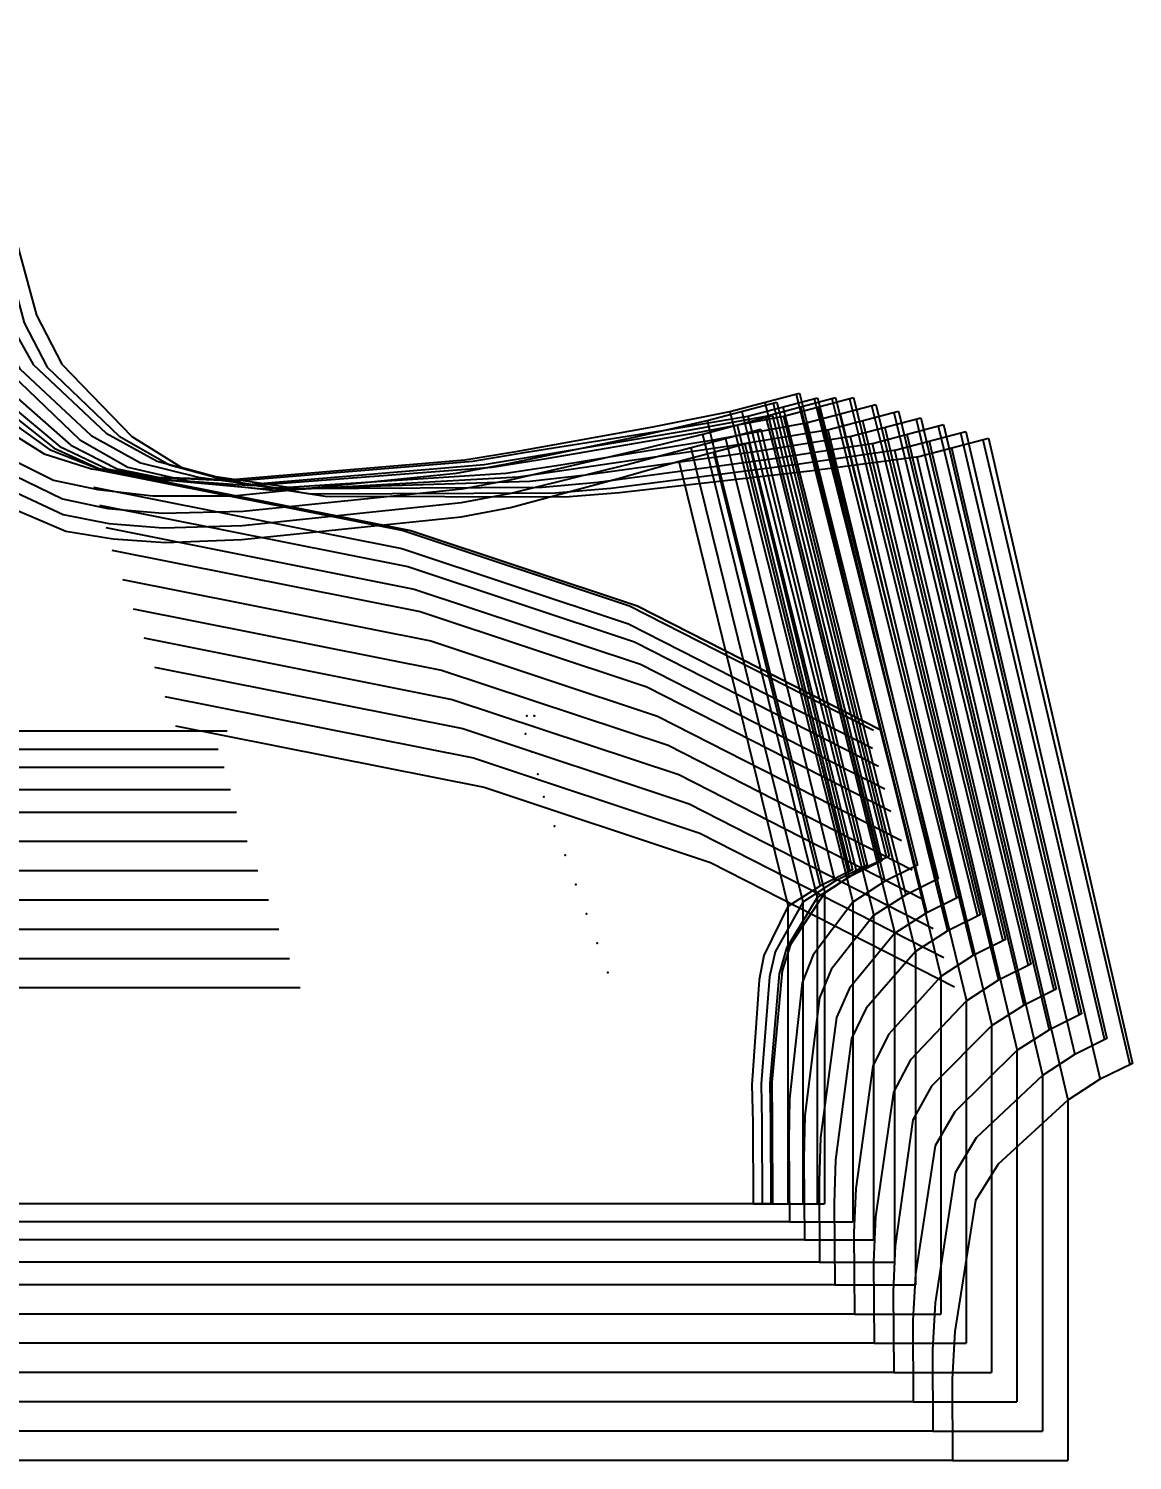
# Model space of a CAD drawing. Extents: x -2.7 to 65.3, y -7.1 to 26.9.
# Drawn here: x 53.2 to 65.26, y 9.42 to 25.07 of the extents above; entities that cross this region are included whole.
import ezdxf

# ---------------------------------------------------------------- set-up
doc = ezdxf.new("R2010")
doc.units = 0

# ---------------------------------------------------------------- blocks, each defined once
blk = doc.blocks.new('REGULAR TEEBK_42')
at = {"layer": '1'}
for points in [[(51.9001, 21.1862), (52.232, 20.4617), (52.5898, 20.0639), (52.7654, 19.9376), (53.6017, 19.5799), (54.1218, 19.4973)], [(60.3081, 20.3476), (61.0693, 20.5485)], [(61.0693, 20.5485), (62.2011, 15.8805)], [(54.1218, 19.4973), (54.6932, 19.4563), (55.5272, 19.4898), (57.9223, 19.7392), (58.4642, 19.8411), (59.6392, 20.1563), (60.3081, 20.3476)], [(62.2011, 15.8805), (61.8422, 15.7024), (61.4951, 15.478)], [(61.4951, 15.478), (61.2307, 14.9414), (61.181, 14.6766), (61.0995, 13.5295), (61.1108, 13.117), (61.1168, 12.2296)], [(61.1168, 12.2296), (34.3436, 12.2296)]]:
    blk.add_lwpolyline(points, dxfattribs=at)
at = {"layer": '13'}
blk.add_point((58.7256, 17.5636), dxfattribs=at)
at = {"layer": '5'}
blk.add_line((40.8022, 17.3969), (55.3649, 17.3969), dxfattribs=at)
at = {"layer": '6'}
blk.add_line((61.1168, 12.2296), (34.3436, 12.2296), dxfattribs=at)
at = {"layer": '7'}
blk.add_line((40.8022, 17.3969), (55.3649, 17.3969), dxfattribs=at)
at = {"layer": '8'}
for p in [(61.4951, 15.478), (61.1168, 12.2296)]:
    blk.add_line(p, (61.4951, 12.2296), dxfattribs=at)
for points in [[(61.0243, 20.5367), (61.113, 20.1756), (62.1726, 15.8663)], [(60.3018, 20.3459), (60.3886, 19.9925), (61.497, 15.4803)], [(60.6814, 20.446), (60.769, 20.0888), (61.8472, 15.705)], [(54.0025, 20.2594), (57.3731, 19.5882), (59.8494, 18.7663), (62.5164, 17.4051)]]:
    blk.add_lwpolyline(points, dxfattribs=at)
blk = doc.blocks.new('REGULAR TEEBK_44')
at = {"layer": '1'}
for points in [[(51.9001, 21.4815), (52.2676, 20.6573), (52.6084, 20.2606), (52.7773, 20.1332), (53.5731, 19.7616), (54.0723, 19.6655)], [(60.4379, 20.4952), (61.1991, 20.6961)], [(61.1991, 20.6961), (62.3624, 15.9297)], [(54.0723, 19.6655), (54.6661, 19.6172), (55.5337, 19.6439), (57.928, 19.894), (58.4698, 19.9961), (59.7238, 20.3062), (60.4379, 20.4952)], [(62.3624, 15.9297), (62.0035, 15.7516), (61.6564, 15.5272)], [(61.6564, 15.5272), (61.3568, 14.9825), (61.2929, 14.71), (61.2009, 13.5386), (61.2091, 13.117), (61.2152, 12.2296)], [(61.2152, 12.2296), (34.0482, 12.2296)]]:
    blk.add_lwpolyline(points, dxfattribs=at)
at = {"layer": '13'}
blk.add_point((58.7256, 17.5636), dxfattribs=at)
at = {"layer": '5'}
blk.add_line((40.8022, 17.3969), (55.3649, 17.3969), dxfattribs=at)
at = {"layer": '6'}
blk.add_line((61.2152, 12.2296), (34.0482, 12.2296), dxfattribs=at)
at = {"layer": '7'}
blk.add_line((40.8022, 17.3969), (55.3649, 17.3969), dxfattribs=at)
at = {"layer": '8'}
for p in [(61.6564, 15.5272), (61.2152, 12.2296)]:
    blk.add_line(p, (61.6564, 12.2296), dxfattribs=at)
for points in [[(61.1559, 20.6848), (61.2469, 20.3161), (62.3336, 15.9154)], [(60.813, 20.5941), (60.9029, 20.2294), (62.0083, 15.7541)], [(60.4331, 20.494), (60.522, 20.1334), (61.6583, 15.5295)], [(54.0025, 20.2594), (57.3731, 19.5882), (59.8494, 18.7663), (62.5164, 17.4051)]]:
    blk.add_lwpolyline(points, dxfattribs=at)
blk = doc.blocks.new('REGULAR TEEBK_46')
at = {"layer": '1'}
for points in [[(51.8965, 21.7768), (52.2461, 20.9181), (52.5973, 20.4668), (52.7749, 20.3188), (53.5655, 19.933), (54.0638, 19.8282)], [(60.564, 20.6428), (61.3252, 20.8437)], [(61.3252, 20.8437), (62.52, 15.9789)], [(54.0638, 19.8282), (54.6638, 19.7765), (55.5411, 19.7992), (57.9354, 20.0446), (58.4772, 20.1456), (59.8067, 20.454), (60.564, 20.6428)], [(62.52, 15.9789), (62.1611, 15.8008), (61.814, 15.5764)], [(61.814, 15.5764), (61.4793, 15.0237), (61.4011, 14.7434), (61.2985, 13.5476), (61.3039, 13.117), (61.3099, 12.2296)], [(61.3099, 12.2296), (33.7493, 12.2296)]]:
    blk.add_lwpolyline(points, dxfattribs=at)
at = {"layer": '13'}
blk.add_point((58.7219, 17.5636), dxfattribs=at)
at = {"layer": '5'}
blk.add_line((40.7985, 17.3969), (55.3612, 17.3969), dxfattribs=at)
at = {"layer": '6'}
blk.add_line((61.3099, 12.2296), (33.7493, 12.2296), dxfattribs=at)
at = {"layer": '7'}
blk.add_line((40.7985, 17.3969), (55.3612, 17.3969), dxfattribs=at)
at = {"layer": '8'}
for p in [(61.814, 15.5764), (61.3099, 12.2296)]:
    blk.add_line(p, (61.814, 12.2296), dxfattribs=at)
for points in [[(61.2838, 20.8329), (61.3771, 20.4565), (62.491, 15.9645)], [(60.9408, 20.7422), (61.0329, 20.3701), (62.1658, 15.8032)], [(60.5607, 20.642), (60.6519, 20.2742), (61.8159, 15.5787)], [(53.9988, 20.2594), (57.3694, 19.5882), (59.8457, 18.7663), (62.5127, 17.4051)]]:
    blk.add_lwpolyline(points, dxfattribs=at)
blk = doc.blocks.new('REGULAR TEEBK_48')
at = {"layer": '1'}
for points in [[(51.8159, 22.1705), (52.1511, 21.1862), (52.5095, 20.687), (52.6943, 20.5206), (53.4668, 20.1401), (53.9544, 20.0357)], [(60.6132, 20.7904), (61.3743, 20.9913)], [(61.3743, 20.9913), (62.6007, 16.0281)], [(53.9544, 20.0357), (54.5537, 19.9673), (55.4328, 19.9656), (57.8721, 20.2145), (58.4243, 20.3172), (59.8186, 20.6099), (60.6132, 20.7904)], [(62.6007, 16.0281), (62.2418, 15.85), (61.8947, 15.6256)], [(61.8947, 15.6256), (61.5249, 15.0648), (61.4324, 14.7768), (61.3191, 13.5567), (61.3216, 13.117), (61.3276, 12.2296)], [(61.3276, 12.2296), (33.3733, 12.2296)]]:
    blk.add_lwpolyline(points, dxfattribs=at)
at = {"layer": '13'}
blk.add_point((58.6413, 17.5636), dxfattribs=at)
at = {"layer": '5'}
blk.add_line((40.7179, 17.3969), (55.2806, 17.3969), dxfattribs=at)
at = {"layer": '6'}
blk.add_line((61.3276, 12.2296), (33.3733, 12.2296), dxfattribs=at)
at = {"layer": '7'}
blk.add_line((40.7179, 17.3969), (55.2806, 17.3969), dxfattribs=at)
at = {"layer": '8'}
for p in [(61.8947, 15.6256), (61.3276, 12.2296)]:
    blk.add_line(p, (61.8947, 12.2296), dxfattribs=at)
for points in [[(61.3347, 20.9809), (61.4302, 20.5969), (62.5715, 16.0136)], [(60.9918, 20.8903), (61.0861, 20.5107), (62.2463, 15.8523)], [(60.6113, 20.79), (60.7046, 20.415), (61.8966, 15.6279)], [(53.9182, 20.2594), (57.2887, 19.5882), (59.7651, 18.7663), (62.4321, 17.4051)]]:
    blk.add_lwpolyline(points, dxfattribs=at)
blk = doc.blocks.new('REGULAR TEEBK_52')
at = {"layer": '1'}
for points in [[(51.8022, 22.7611), (52.0757, 21.7438), (52.3914, 21.1366), (52.5684, 20.9239), (53.3655, 20.4274), (53.8831, 20.2613)], [(60.8591, 20.8888), (61.6203, 21.0897)], [(61.6203, 21.0897), (62.9096, 15.9297)], [(53.8831, 20.2613), (54.5041, 20.1736), (55.4175, 20.1476), (57.9651, 20.3602), (58.5426, 20.4566), (60.018, 20.7228), (60.8591, 20.8888)], [(62.9096, 15.9297), (62.5507, 15.7516), (62.2036, 15.5272)], [(62.2036, 15.5272), (61.7697, 14.9487), (61.6515, 14.6453), (61.5106, 13.3778), (61.5048, 12.9202), (61.5108, 12.0328)], [(61.5108, 12.0328), (32.7691, 12.0328)]]:
    blk.add_lwpolyline(points, dxfattribs=at)
at = {"layer": '13'}
blk.add_point((58.6276, 17.3668), dxfattribs=at)
at = {"layer": '5'}
blk.add_line((40.7042, 17.2001), (55.2669, 17.2001), dxfattribs=at)
at = {"layer": '6'}
blk.add_line((61.5108, 12.0328), (32.7691, 12.0328), dxfattribs=at)
at = {"layer": '7'}
blk.add_line((40.7042, 17.2001), (55.2669, 17.2001), dxfattribs=at)
at = {"layer": '8'}
for p in [(62.2036, 15.5272), (61.5108, 12.0328)]:
    blk.add_line(p, (62.2036, 12.0328), dxfattribs=at)
for points in [[(61.241, 20.9896), (61.3398, 20.5951), (62.5549, 15.7538)], [(61.5838, 21.0801), (61.6839, 20.6808), (62.8799, 15.915)], [(60.8602, 20.8891), (60.9579, 20.4998), (62.2055, 15.5295)], [(53.9045, 20.0626), (57.2751, 19.3914), (59.7514, 18.5695), (62.4184, 17.2083)]]:
    blk.add_lwpolyline(points, dxfattribs=at)
blk = doc.blocks.new('REGULAR TEEBK_54')
at = {"layer": '1'}
for points in [[(51.8692, 22.9579), (52.1534, 21.923), (52.4655, 21.264), (52.6455, 21.0305), (53.425, 20.4721), (53.9415, 20.2688)], [(61.0559, 20.8395), (61.8171, 21.0404)], [(61.8171, 21.0404), (63.1379, 15.782)], [(53.9415, 20.2688), (54.5592, 20.1712), (55.4695, 20.1304), (58.0502, 20.3477), (58.6351, 20.4458), (60.1767, 20.6871), (61.0559, 20.8395)], [(63.1379, 15.782), (62.779, 15.6039), (62.4319, 15.3795)], [(62.4319, 15.3795), (61.9691, 14.7915), (61.8395, 14.4805), (61.6813, 13.1898), (61.6702, 12.7233), (61.6762, 11.8359)], [(61.6762, 11.8359), (32.5408, 11.8359)]]:
    blk.add_lwpolyline(points, dxfattribs=at)
at = {"layer": '13'}
blk.add_point((58.6946, 17.1699), dxfattribs=at)
at = {"layer": '5'}
blk.add_line((40.7712, 17.0032), (55.3339, 17.0032), dxfattribs=at)
at = {"layer": '6'}
blk.add_line((61.6762, 11.8359), (32.5408, 11.8359), dxfattribs=at)
at = {"layer": '7'}
blk.add_line((40.7712, 17.0032), (55.3339, 17.0032), dxfattribs=at)
at = {"layer": '8'}
for p in [(62.4319, 15.3795), (61.6762, 11.8359)]:
    blk.add_line(p, (62.4319, 11.8359), dxfattribs=at)
for points in [[(61.7822, 21.0312), (61.8846, 20.6243), (63.108, 15.7672)], [(61.0584, 20.84), (61.1583, 20.4435), (62.4338, 15.3818)], [(61.4393, 20.9407), (61.5403, 20.5387), (62.783, 15.606)], [(53.9715, 19.8657), (57.3421, 19.1945), (59.8184, 18.3726), (62.4854, 17.0114)]]:
    blk.add_lwpolyline(points, dxfattribs=at)
blk = doc.blocks.new('REGULAR TEEBK_56')
at = {"layer": '1'}
for points in [[(51.9362, 23.204), (52.2397, 22.0735), (52.5271, 21.3566), (52.7024, 21.0981), (53.4768, 20.487), (53.9978, 20.2534)], [(61.2527, 20.8396), (62.0139, 21.0405)], [(62.0139, 21.0405), (63.3662, 15.5852)], [(53.9978, 20.2534), (54.6252, 20.1436), (55.5515, 20.0866), (58.1748, 20.3081), (58.7693, 20.408), (60.3508, 20.6732), (61.2527, 20.8396)], [(63.3662, 15.5852), (63.0073, 15.4071), (62.6602, 15.1827)], [(62.6602, 15.1827), (62.1685, 14.5851), (62.0276, 14.2664), (61.8521, 12.9526), (61.8356, 12.4773), (61.8416, 11.5899)], [(61.8416, 11.5899), (32.3125, 11.5899)]]:
    blk.add_lwpolyline(points, dxfattribs=at)
at = {"layer": '13'}
blk.add_point((58.7616, 16.9239), dxfattribs=at)
at = {"layer": '5'}
blk.add_line((40.8382, 16.7572), (55.4009, 16.7572), dxfattribs=at)
at = {"layer": '6'}
blk.add_line((61.8416, 11.5899), (32.3125, 11.5899), dxfattribs=at)
at = {"layer": '7'}
blk.add_line((40.8382, 16.7572), (55.4009, 16.7572), dxfattribs=at)
at = {"layer": '8'}
for p in [(62.6602, 15.1827), (61.8416, 11.5899)]:
    blk.add_line(p, (62.6602, 11.5899), dxfattribs=at)
for points in [[(61.9749, 21.0302), (62.0801, 20.6081), (63.3369, 15.5707)], [(61.2516, 20.8395), (61.3541, 20.4288), (62.6621, 15.185)], [(61.6321, 20.9397), (61.7358, 20.523), (63.0116, 15.4094)], [(54.0385, 19.6197), (57.4091, 18.9485), (59.8854, 18.1266), (62.5524, 16.7654)]]:
    blk.add_lwpolyline(points, dxfattribs=at)
blk = doc.blocks.new('REGULAR TEEBK_58')
at = {"layer": '1'}
for points in [[(52.0032, 23.45), (52.2525, 22.2282), (52.5807, 21.4246), (52.7795, 21.1353), (53.537, 20.507), (54.051, 20.2614)], [(61.4495, 20.8396), (62.2107, 21.0405)], [(62.2107, 21.0405), (63.5945, 15.3883)], [(54.051, 20.2614), (54.6928, 20.1447), (55.641, 20.0801), (58.2621, 20.2816), (58.8565, 20.3769), (60.5079, 20.6614), (61.4495, 20.8396)], [(63.5945, 15.3883), (63.2356, 15.2102), (62.8885, 14.9858)], [(62.8885, 14.9858), (62.35, 14.368), (62.1912, 14.0348), (62.0167, 12.7103), (62.001, 12.2312), (62.007, 11.3438)], [(62.007, 11.3438), (32.0842, 11.3438)]]:
    blk.add_lwpolyline(points, dxfattribs=at)
at = {"layer": '13'}
blk.add_point((58.8286, 16.6778), dxfattribs=at)
at = {"layer": '5'}
blk.add_line((40.9052, 16.5111), (55.4679, 16.5111), dxfattribs=at)
at = {"layer": '6'}
blk.add_line((62.007, 11.3438), (32.0842, 11.3438), dxfattribs=at)
at = {"layer": '7'}
blk.add_line((40.9052, 16.5111), (55.4679, 16.5111), dxfattribs=at)
at = {"layer": '8'}
for p in [(62.8885, 14.9858), (62.007, 11.3438)]:
    blk.add_line(p, (62.8885, 11.3438), dxfattribs=at)
for points in [[(62.1679, 21.0292), (62.2759, 20.592), (63.5658, 15.3741)], [(61.445, 20.8389), (61.55, 20.4139), (62.8904, 14.9881)], [(61.8251, 20.9387), (61.9315, 20.5073), (63.2403, 15.2127)], [(54.1055, 19.3736), (57.4761, 18.7024), (59.9524, 17.8805), (62.6194, 16.5193)]]:
    blk.add_lwpolyline(points, dxfattribs=at)
blk = doc.blocks.new('REGULAR TEEBK_60')
at = {"layer": '1'}
for points in [[(52.1194, 23.7207), (52.3357, 22.4251), (52.6982, 21.5027), (52.9208, 21.1694), (53.6586, 20.5223), (54.1642, 20.2633)], [(61.6955, 20.7658), (62.4567, 20.9667)], [(62.4567, 20.9667), (63.872, 15.1176)], [(54.1642, 20.2633), (54.8062, 20.1314), (55.7572, 20.0448), (58.4106, 20.2165), (59.013, 20.3056), (60.7213, 20.5882), (61.6955, 20.7658)], [(63.872, 15.1176), (63.5131, 14.9395), (63.166, 14.7151)], [(63.166, 14.7151), (62.5951, 14.0793), (62.4245, 13.7344), (62.2359, 12.3959), (62.2156, 11.9113), (62.2216, 11.0239)], [(62.2216, 11.0239), (31.8067, 11.0239)]]:
    blk.add_lwpolyline(points, dxfattribs=at)
at = {"layer": '13'}
blk.add_point((58.9448, 16.3579), dxfattribs=at)
at = {"layer": '5'}
blk.add_line((41.0214, 16.1912), (55.5841, 16.1912), dxfattribs=at)
at = {"layer": '6'}
blk.add_line((62.2216, 11.0239), (31.8067, 11.0239), dxfattribs=at)
at = {"layer": '7'}
blk.add_line((41.0214, 16.1912), (55.5841, 16.1912), dxfattribs=at)
at = {"layer": '8'}
for p in [(63.166, 14.7151), (62.2216, 11.0239)]:
    blk.add_line(p, (63.166, 11.0239), dxfattribs=at)
for points in [[(62.0674, 20.8639), (62.1765, 20.4177), (63.5181, 14.9421)], [(62.4102, 20.9544), (62.521, 20.5021), (63.8437, 15.1036)], [(61.6878, 20.7645), (61.7953, 20.3252), (63.1679, 14.7174)], [(54.2217, 19.0537), (57.5923, 18.3825), (60.0686, 17.5606), (62.7356, 16.1994)]]:
    blk.add_lwpolyline(points, dxfattribs=at)
blk = doc.blocks.new('REGULAR TEEBK_62')
at = {"layer": '1'}
for points in [[(52.2356, 23.9914), (52.413, 22.6091), (52.7794, 21.6501), (53.0067, 21.3027), (53.7571, 20.58), (54.2804, 20.2804)], [(61.9415, 20.692), (62.7027, 20.8929)], [(62.7027, 20.8929), (64.1495, 14.8469)], [(54.2804, 20.2804), (54.9305, 20.1327), (55.8959, 20.0244), (58.5472, 20.1765), (59.1494, 20.2611), (60.9273, 20.5247), (61.9415, 20.692)], [(64.1495, 14.8469), (63.7906, 14.6688), (63.4435, 14.4444)], [(63.4435, 14.4444), (62.8344, 13.8013), (62.648, 13.4486), (62.4522, 12.0852), (62.4302, 11.5914), (62.4362, 10.704)], [(62.4362, 10.704), (31.5292, 10.704)]]:
    blk.add_lwpolyline(points, dxfattribs=at)
at = {"layer": '13'}
blk.add_point((59.061, 16.038), dxfattribs=at)
at = {"layer": '5'}
blk.add_line((41.1376, 15.8713), (55.7003, 15.8713), dxfattribs=at)
at = {"layer": '6'}
blk.add_line((62.4362, 10.704), (31.5292, 10.704), dxfattribs=at)
at = {"layer": '7'}
blk.add_line((41.1376, 15.8713), (55.7003, 15.8713), dxfattribs=at)
at = {"layer": '8'}
for p in [(63.4435, 14.4444), (62.4362, 10.704)]:
    blk.add_line(p, (63.4435, 10.704), dxfattribs=at)
for points in [[(62.6527, 20.8797), (62.7662, 20.4123), (64.1217, 14.8332)], [(61.9307, 20.6903), (62.0408, 20.2368), (63.4454, 14.4467)], [(62.3098, 20.7892), (62.4215, 20.3283), (63.7959, 14.6715)], [(54.3379, 18.7338), (57.7085, 18.0626), (60.1848, 17.2407), (62.8518, 15.8795)]]:
    blk.add_lwpolyline(points, dxfattribs=at)
blk = doc.blocks.new('REGULAR TEEBK_64')
at = {"layer": '1'}
for points in [[(52.3518, 24.2621), (52.5207, 22.7896), (52.8707, 21.7396), (53.0993, 21.3548), (53.879, 20.627), (54.4196, 20.3287)], [(62.1875, 20.6182), (62.9487, 20.8191)], [(62.9487, 20.8191), (64.427, 14.5762)], [(54.4196, 20.3287), (55.0531, 20.171), (55.9961, 20.0456), (58.6758, 20.1274), (59.2858, 20.1965), (61.1334, 20.4538), (62.1875, 20.6182)], [(64.427, 14.5762), (64.0681, 14.3981), (63.721, 14.1737)], [(63.721, 14.1737), (63.066, 13.5137), (62.8618, 13.1482), (62.6662, 11.7704), (62.6448, 11.2715), (62.6508, 10.3841)], [(62.6508, 10.3841), (31.2517, 10.3841)]]:
    blk.add_lwpolyline(points, dxfattribs=at)
at = {"layer": '13'}
blk.add_point((59.1772, 15.7181), dxfattribs=at)
at = {"layer": '5'}
blk.add_line((41.2538, 15.5514), (55.8165, 15.5514), dxfattribs=at)
at = {"layer": '6'}
blk.add_line((62.6508, 10.3841), (31.2517, 10.3841), dxfattribs=at)
at = {"layer": '7'}
blk.add_line((41.2538, 15.5514), (55.8165, 15.5514), dxfattribs=at)
at = {"layer": '8'}
for p in [(63.721, 14.1737), (62.6508, 10.3841)]:
    blk.add_line(p, (63.721, 10.3841), dxfattribs=at)
for points in [[(62.5525, 20.7145), (62.6669, 20.2388), (64.0737, 14.401)], [(62.8954, 20.805), (63.0116, 20.3224), (64.3997, 14.5627)], [(62.1738, 20.6161), (62.2864, 20.1483), (63.7229, 14.176)], [(54.4541, 18.4139), (57.8247, 17.7427), (60.301, 16.9208), (62.968, 15.5596)]]:
    blk.add_lwpolyline(points, dxfattribs=at)
blk = doc.blocks.new('REGULAR TEEBK_66')
at = {"layer": '1'}
for points in [[(52.468, 24.5328), (52.6622, 22.9684), (53.0103, 21.8246), (53.2463, 21.4026), (54.0452, 20.6527), (54.5997, 20.3446)], [(62.4335, 20.5444), (63.1947, 20.7453)], [(63.1947, 20.7453), (64.7045, 14.3055)], [(54.5997, 20.3446), (55.2176, 20.1818), (56.1387, 20.0465), (58.8092, 20.062), (59.4184, 20.1157), (61.3382, 20.377), (62.4335, 20.5444)], [(64.7045, 14.3055), (64.3456, 14.1274), (63.9985, 13.903)], [(63.9985, 13.903), (63.3187, 13.2346), (63.1048, 12.8624), (62.8877, 11.46), (62.8594, 10.9516), (62.8654, 10.0642)], [(62.8654, 10.0642), (30.9742, 10.0642)]]:
    blk.add_lwpolyline(points, dxfattribs=at)
at = {"layer": '13'}
blk.add_point((59.2934, 15.3982), dxfattribs=at)
at = {"layer": '5'}
blk.add_line((41.37, 15.2315), (55.9327, 15.2315), dxfattribs=at)
at = {"layer": '6'}
blk.add_line((62.8654, 10.0642), (30.9742, 10.0642), dxfattribs=at)
at = {"layer": '7'}
blk.add_line((41.37, 15.2315), (55.9327, 15.2315), dxfattribs=at)
at = {"layer": '8'}
for p in [(63.9985, 13.903), (62.8654, 10.0642)]:
    blk.add_line(p, (63.9985, 10.0642), dxfattribs=at)
for points in [[(63.1382, 20.7303), (63.2572, 20.2326), (64.6776, 14.2922)], [(62.4171, 20.5419), (62.5321, 20.0598), (64.0004, 13.9053)], [(62.7953, 20.6399), (62.9123, 20.1494), (64.3514, 14.1304)], [(54.5703, 18.094), (57.9409, 17.4228), (60.4172, 16.6009), (63.0842, 15.2397)]]:
    blk.add_lwpolyline(points, dxfattribs=at)
blk = doc.blocks.new('REGULAR TEEBK_68')
at = {"layer": '1'}
for points in [[(52.5842, 24.8035), (52.7994, 23.1526), (53.1485, 21.8573), (53.3979, 21.3755), (54.1872, 20.6204), (54.7369, 20.308)], [(62.6795, 20.4706), (63.4407, 20.6715)], [(63.4407, 20.6715), (64.982, 14.0348)], [(54.7369, 20.308), (55.3561, 20.137), (56.2805, 19.9901), (58.9498, 20), (59.5588, 20.0524), (61.5457, 20.3066), (62.6795, 20.4706)], [(64.982, 14.0348), (64.6231, 13.8567), (64.276, 13.6323)], [(64.276, 13.6323), (63.554, 12.9502), (63.3234, 12.5669), (63.1029, 11.1466), (63.074, 10.6317), (63.08, 9.7443)], [(63.08, 9.7443), (30.6967, 9.7443)]]:
    blk.add_lwpolyline(points, dxfattribs=at)
at = {"layer": '13'}
blk.add_point((59.4096, 15.0783), dxfattribs=at)
at = {"layer": '5'}
blk.add_line((41.4862, 14.9116), (56.0489, 14.9116), dxfattribs=at)
at = {"layer": '6'}
blk.add_line((63.08, 9.7443), (30.6967, 9.7443), dxfattribs=at)
at = {"layer": '7'}
blk.add_line((41.4862, 14.9116), (56.0489, 14.9116), dxfattribs=at)
at = {"layer": '8'}
for p in [(64.276, 13.6323), (63.08, 9.7443)]:
    blk.add_line(p, (64.276, 9.7443), dxfattribs=at)
for points in [[(63.0382, 20.5653), (63.1578, 20.0601), (64.6291, 13.8598)], [(63.3812, 20.6557), (63.5029, 20.1429), (64.9555, 14.0217)], [(62.6604, 20.4678), (62.7779, 19.9715), (64.2779, 13.6346)], [(54.6865, 17.7741), (58.0571, 17.1029), (60.5334, 16.281), (63.2004, 14.9198)]]:
    blk.add_lwpolyline(points, dxfattribs=at)
blk = doc.blocks.new('REGULAR TEEBK_70')
at = {"layer": '1'}
for points in [[(52.7004, 25.0742), (52.893, 23.375), (53.2823, 21.9404), (53.5595, 21.407), (54.3233, 20.6173), (54.8636, 20.2819)], [(62.9255, 20.3968), (63.6867, 20.5977)], [(63.6867, 20.5977), (65.2595, 13.7641)], [(54.8636, 20.2819), (55.4956, 20.1101), (56.4387, 19.964), (59.0552, 19.955), (59.6525, 20.0022), (61.7362, 20.2408), (62.9255, 20.3968)], [(65.2595, 13.7641), (64.9006, 13.586), (64.5535, 13.3616)], [(64.5535, 13.3616), (63.7924, 12.6621), (63.5469, 12.2665), (63.3194, 10.8321), (63.2886, 10.3118), (63.2946, 9.4244)], [(63.2946, 9.4244), (30.4192, 9.4244)]]:
    blk.add_lwpolyline(points, dxfattribs=at)
at = {"layer": '13'}
blk.add_point((59.5258, 14.7584), dxfattribs=at)
at = {"layer": '5'}
blk.add_line((41.6024, 14.5917), (56.1651, 14.5917), dxfattribs=at)
at = {"layer": '6'}
blk.add_line((63.2946, 9.4244), (30.4192, 9.4244), dxfattribs=at)
at = {"layer": '7'}
blk.add_line((41.6024, 14.5917), (56.1651, 14.5917), dxfattribs=at)
at = {"layer": '8'}
for p in [(64.5535, 13.3616), (63.2946, 9.4244)]:
    blk.add_line(p, (64.5535, 9.4244), dxfattribs=at)
for points in [[(63.6243, 20.5811), (63.7486, 20.0531), (65.2333, 13.7512)], [(62.9038, 20.3939), (63.0238, 19.8833), (64.5554, 13.3639)], [(63.2813, 20.4907), (63.4035, 19.9707), (64.9068, 13.5892)], [(54.8027, 17.4542), (58.1733, 16.783), (60.6496, 15.9611), (63.3166, 14.5999)]]:
    blk.add_lwpolyline(points, dxfattribs=at)

msp = doc.modelspace()

# ---------------------------------------------------------------- block references
at = {"layer": '1'}
for name in ['REGULAR TEEBK_70', 'REGULAR TEEBK_68', 'REGULAR TEEBK_66', 'REGULAR TEEBK_64', 'REGULAR TEEBK_62', 'REGULAR TEEBK_60', 'REGULAR TEEBK_58', 'REGULAR TEEBK_56', 'REGULAR TEEBK_54', 'REGULAR TEEBK_52', 'REGULAR TEEBK_48', 'REGULAR TEEBK_46', 'REGULAR TEEBK_42', 'REGULAR TEEBK_44']:
    msp.add_blockref(name, (0, 0), dxfattribs=at)

doc.saveas('drawing.dxf')
